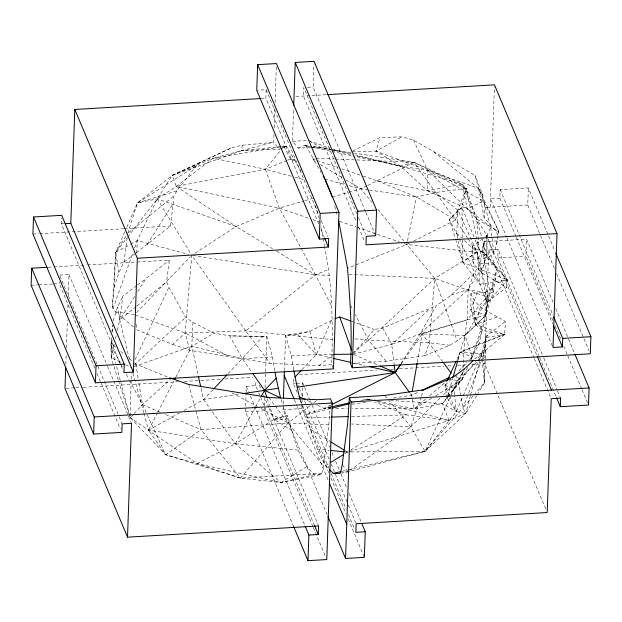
<?xml version="1.0" encoding="UTF-8"?>
<svg xmlns="http://www.w3.org/2000/svg" width="622" height="622" viewBox="0 0 622 622"><rect width="100%" height="100%" fill="white"/><g stroke="black" fill="none" stroke-linecap="round" stroke-linejoin="round"><path stroke-width="0.47" stroke-dasharray="3.11 2.33" d="M470.885 293.545C475.993 308.722 493.059 313.659 505.468 321.527L504.566 334.512L482.167 330.43L475.395 324.396L470.862 309.6L470.885 293.545L485.821 292.006L492.088 288.647L495.462 278.539L496.55 269.31L494.412 264.925L482.921 251.747L483.823 241.686L526.554 239.182L553.518 303.326M459.129 238.576L479.982 284.231L486.839 302.385L506.673 287.372L481.529 272.817L473.894 264.117L472.082 259.397L472.098 246.747L481.786 239.447M333.128 368.045L331.728 364.71C332.887 325.376 332.638 285.389 324.536 246.716M352.923 150.913L380.058 137.478L401.913 136.863L413.459 140.02L475.045 175.334L478.645 188.513L483.512 201.124L490.711 226.968L487.003 235.52L486.614 254.888L481.529 272.817M131.125 380.112L130.27 417.735L165.654 454.744L240.356 478.069L280.841 482.563L320.905 474.563L321.869 473.334L323.393 465.94L328.836 424.919L330.274 402.714M131.149 379.148L131.281 373.355M413.459 140.02L427.812 170.389L427.291 190.659L467.122 208.704L490.711 226.968L498.797 231.306L496.659 244.384L493.285 254.491L487.018 257.85L472.082 259.397M477.105 394.892L484.507 382.755L486.054 337.202L485.642 336.541L505.468 321.527M94.863 368.255L59.284 283.624L59.354 281.727M120.567 364.624L61.399 223.866L61.601 218.174M65.823 364.259L66.165 354.61M66.406 347.861L67.386 319.879M67.627 313.123L68 302.51M68.241 295.761L68.988 274.535L59.588 275.079M293.74 526.803L245.433 411.881L245.597 407.138M245.636 406.189L246.102 392.91M246.133 391.961L246.335 386.27L255.728 385.718L258.348 391.953M255.728 385.718L255.899 380.975M318.658 223.873L265.851 98.26L266.154 89.724L257.695 90.221M312.905 526.593L264.226 410.784L264.661 398.445M265.026 388.011L266.838 336.44L229.666 335.841L214.007 333.167L192.96 322.375L185.504 317.375L168.935 287.131L166.642 281.805L169.34 260.12L136.716 262.033M281.82 148.207L279.371 149.202L273.672 142.384L273.944 134.616M274.185 127.821L274.87 108.399M275.079 102.568L276.347 66.406M327.203 514.806L283.018 409.68L283.08 407.783M283.22 403.989L283.383 399.246M284.386 370.743L285.63 335.344L309.842 331.394L334.325 318.946M310.658 147.608L298.163 148.083L292.457 141.272L293.623 108.251M297.059 392.42L293.312 383.51L293.545 376.87M328.774 472.72L301.81 408.576L302.105 400.039M302.245 396.245L302.712 382.965L296.134 383.346M365.557 211.682L313.13 86.956L313.931 64.19M545.712 508.983L484.67 363.769L484.732 361.841M484.872 357.984L488.674 249.927L498.067 249.375L543.379 357.168M490.175 207.227L494.412 86.777M539.336 356.803L497.771 257.912L498.067 249.375M515.972 236.446L499.87 198.138L500.174 189.601L528.358 187.953L554.948 251.202M552.919 320.4L525.955 256.256L526.554 239.182M554.35 268.276L527.759 205.027L528.358 187.953M136.786 253.053L137.244 240.535L157.257 198.869L172.177 175.42L231.477 147.857L242.207 145.198L273.672 142.384M133.435 326.962L115.42 311.801L112.357 307.26L114.098 287.496L115.731 252.4L125.45 230.303M118.25 379.863L111.221 357.689L112.1 338.71M112.411 332.07L112.714 325.43M192.96 322.375L191.763 346.236L198.185 375.26M506.673 287.372L507.194 279.799L479.982 284.231L462.97 262.461L456.727 233.304L457.971 210.29L466.135 188.427L462.496 184.369L413.995 162.288L351.757 152.732M112.357 307.26L115.731 252.4L127.222 234.121M111.486 337.637L110.903 345.435L111.221 357.689L122.153 363.038M462.612 371.987L462.107 379.669L449.815 394.698M462.869 368.138L465.031 335.483L467.114 319.863L468.195 289.385L473.972 273.579L480.285 263.417L484.126 243.311L483.823 241.686M136.358 252.688L170.552 225.98L173.966 195.93L176.866 190.907L196.56 165.569L199.545 162.816L231.477 147.857M242.207 145.198L241.756 150.633L172.177 175.42L137.501 202.904L125.838 229.417M404.059 243.521L406.78 244.454L434.7 278.423L429.273 342.815L424.826 355.675L386.068 361.258L351.477 363.536M111.983 331.985L112.559 325.399M433.806 151.97L478.645 188.513L498.797 231.306L497.748 235.155L495.617 230.778L484.126 217.591L485.028 207.53L482.618 194.756L475.045 175.334M496.659 244.384L497.312 238.848M114.098 287.496L118.888 272.591L124.011 262.064L127.106 238.117M136.692 285.653L122.806 296.204L119.743 319.91L117.395 330.298M424.826 355.675L449.83 345.233L457.178 340.825L466.547 333.928L485.58 315.579L488.286 297.433L477.128 252.478L457.971 210.29L435.555 192.47L413.995 162.288L354.773 159.838M483.683 359.112L483.551 355.333L486.054 337.202M481.451 360.667L483.551 355.333L485.86 336.766M485.58 315.579L488.286 297.433L434.7 278.423L348.157 274.318M471.103 359.594L493.238 292.146L495.462 278.539M411.919 397.131L411.577 395.32L412.059 392.482M417.276 362.245L422.167 333.897L467.114 319.863L485.836 315.37L490.012 293.382L496.55 269.31M407.356 241.608L406.78 244.454L347.527 268.3M407.542 240.66L416.343 197.011L435.555 192.47L466.135 188.427L476.747 219.185L486.614 254.888L507.194 279.799L489.149 301.048M498.416 282.792L507.194 279.799L462.97 262.461L461.959 207.523L466.135 188.427L413.995 162.288L400.475 166.113L353.016 155.966M111.221 357.689L114.199 344.464M115.482 338.796L116.547 334.076M467.697 238.179L455.654 219.908L457.971 210.29L461.959 207.523L474.741 238.84M470.411 395.755L465.761 413.49L425.036 451.401L347.931 471.81L339.698 473.459M470.66 394.822L486 337.489L487.951 335.204M480.324 306.973L475.395 324.396L504.566 334.512L481.436 353.747L476.102 360.604M476.615 395.701L465.761 413.49L456.299 411.562L447.078 397.909L452.707 378.363M458.056 359.749L460.202 352.309L478.924 344.005L504.566 334.512L486 337.489L485.642 336.541M352.176 151.729L375.976 151.123L380.058 137.478M457.652 360.115L465.031 335.483L485.836 315.37L485.821 292.006M127.728 233.328L137.501 202.904L196.56 165.569M113.173 320.758L117.682 306.732L122.806 296.204M421.133 397.046L410.847 426.816L347.931 471.81L342.481 472.129M421.444 396.144L423.629 389.831M113.01 308.761L133.046 252.361M134.655 247.813L137.244 240.535L188.101 254.305M111.151 341.4L111.805 342.901L110.903 345.435L115.622 363.046M478.318 258.729L485.665 239.089M486 238.195L487.003 235.52L476.747 219.185L462.496 184.369L400.475 166.113L355.613 155.002M470.823 359.43L478.924 344.005L482.167 330.43L470.862 309.6L477.121 292.884M348.281 469.797L425.036 451.401L462.908 407.822L481.101 361.561M345.49 451.984L425.036 451.401L456.299 411.562L462.869 396.439M463.258 395.553L477.953 361.755M478.341 360.869L481.436 353.747L460.202 352.309L456.61 360.146M302.051 369.561L316.357 354.509L331.619 319.926M467.581 367.447L462.107 379.669L453.803 388.128L447.552 396.696M447.078 397.909L445.041 385.415L446.635 381.931M464.852 368.908L457.955 380.485L425.036 451.401L410.847 426.816L388.571 399.899M135.083 359.703L168.935 287.131M321.869 473.334L240.356 478.069L197.096 463.569L165.654 454.744L148.526 430.167L157.35 413.039M157.786 412.176L173.67 381.348M175.878 377.064L191.763 346.236L214.007 333.167M118.545 380.781L130.27 417.735L197.096 463.569L235.419 443.774L255.308 407.309M255.766 406.461L260.859 397.139M473.972 273.579L451.082 295.178L436.193 305.845L419.959 333.998L400.84 363.691M454.503 394.69L453.803 388.128L464.012 370.914M466.547 333.928L488.286 297.433M147.157 244.477L173.39 203.145M134.647 296.43L119.743 319.91L130.037 361.957M137.726 291.57L145.952 278.617L169.34 260.12M401.221 363.847L422.167 333.897L465.031 335.483L472.277 356.974L469.626 359.749M446.985 397.481L442.444 403.717L414.182 408.895L352.262 408.545M118.888 272.591L115.731 252.4L127.005 237.868M127.596 237.106L157.257 198.869L176.22 186.398L213.253 158.213L272.265 142.438M448.268 396.385L475.511 361.366M300.962 171.221L287.006 146.8L283.881 146.318L265.345 169.246L176.22 186.398L172.177 175.42L199.545 162.816M449.201 395.452L442.444 403.717L390.593 400.506M349.222 451.603L448.998 420.464L465.761 413.49L462.908 407.822L473.396 395.646M474.018 394.931L484.507 382.755L483.714 360.06M353.63 353.475L374.366 329.45L382.662 327.996L436.193 305.845M310.129 405.668L288.017 422.991L240.356 478.069L201.03 429.662L195.728 410.279M274.854 370.821L272.49 356.989L266.838 336.44L262.608 336.821L227.613 374.187M133.489 414.299L130.27 417.735L115.871 363.971M134.134 413.614L142.5 404.673L171.345 378.526M457.971 210.29L449.372 219.48L455.444 238.685M184.096 410.419L203.581 399.604L212.926 389.722M449.17 395.001L445.041 385.415L450.359 379.863M458.989 370.844L466.966 362.525M136.537 312.617L190.449 256.699M439.948 398.197L410.847 426.816L351.461 424.002M443.408 394.791L477.323 361.452M478.015 360.768L483.551 355.333M474.866 358.91L484.382 349.735M461.959 207.523L449.372 219.48L458.733 237.697M353.001 354.206L391.72 344.425L429.382 309.048M468.226 238.972L477.128 252.478L434.7 278.423L368.659 340.226L351.904 353.35M134.259 364.927L185.504 317.375M136.094 324.264L137.034 330.002L172.558 344.386L185.138 332.988L245.713 330.881L332.389 339.581M425.907 398.85L414.182 408.895L377.811 401.237M429.569 395.709L444.948 382.522M136.117 306.599L119.743 319.91L117.682 306.732M136.863 305.993L166.642 281.805M128.474 232.721L173.966 195.93M331.728 364.71L318.962 365.557L270.111 363.38L245.713 330.881L315.424 274.768L328.743 269.412M318.962 365.557L332.358 355.061M313.947 402.683L317.756 399.697M124.011 262.064L135.588 253.271M137.462 285.07L145.952 278.617M485.51 236.64L487.003 235.52L487.897 238.226M328.836 424.919L288.017 422.991L201.03 429.662L165.654 454.744L146.567 413.459M195.02 253.208L236.119 226.517L279.34 208.121L304.228 200.875M143.931 413.35L148.526 430.167L235.419 443.774L273.929 419.306L286.073 415.519L287.426 415.854C294.027 436.084 297.837 459.868 314.514 474.493L320.905 474.563M344.938 453.671L349.828 450.623M350.645 450.103L406.267 414.866L448.998 420.464L442.444 403.717L456.299 411.562L454.604 395.623M306.654 466.725L280.841 482.563L197.096 463.569M300.403 400.257L304.866 414.415L306.218 414.75C311.093 432.251 316.349 449.776 325.446 465.621L328.696 463.631M431.536 398.313L414.182 408.895L412.098 398.033M435.664 395.794L462.107 379.669L453.835 375.983M298.163 148.083L304.679 145.439L330.686 149.505M148.526 430.167L179.867 412.767M115.731 252.4L129.796 244.64M130.628 244.182L137.244 240.535M493.759 252.307L490.711 226.968L476.747 219.185L467.122 208.704L462.496 184.369L427.291 190.659L400.475 166.113L375.976 151.123L401.913 136.863M367.765 185.442L413.995 162.288M331.122 404.891L324.202 408.39L304.866 414.415M409.354 243.163L406.78 244.454L477.128 252.478L487.259 303.054M413.638 241.009L455.654 219.908L435.555 192.47L377.406 180.862L361.786 175.614M366.887 185.854L360.752 188.769L348.794 192.252M393.329 398.049L411.577 395.32L418.482 392.031M495.617 230.778L498.797 231.306L483.512 201.124L467.122 208.704L427.812 170.389L375.976 151.123M172.177 175.42L213.253 158.213L283.881 146.318L287.006 146.8M282.629 147.873L285.887 146.551M286.936 160.53L265.345 169.246L213.253 158.213M287.83 160.165L290.528 159.076L294.245 159.232M504.566 334.512L460.202 352.309L472.277 356.974L482.167 330.43L485.836 315.37L470.862 309.6M492.562 286.462L493.238 292.146L490.012 293.382L467.114 319.863L419.959 333.998L391.72 344.425L394.123 364.088M134.158 366.599L191.763 346.236L242.3 358.661L272.49 356.989M497.211 316.948L475.395 324.396L472.689 298.272M451.082 295.178L468.195 289.385L490.012 293.382L482.921 251.747M176.866 190.907L137.501 202.904L157.257 198.869L236.119 226.517L272.467 248.629M305.153 200.603L313.449 198.185M332.241 197.073L347.877 192.517M287.426 415.854L273.929 419.306L269.824 406.64M306.218 414.75L331.308 408.343M351.749 403.118L353.607 402.644M363.831 400.024L367.548 399.075L375.229 399.549M314.514 474.493L280.841 482.563L235.419 443.774L210.842 409.68M341.727 471.367L347.348 470.022M293.646 369.717L291.283 355.893L285.63 335.344L297.495 334.271L309.842 331.394L316.357 354.509L332.303 358.155M330.795 406.967L324.202 408.39L317.329 405.171M360.954 400.49L367.548 399.075L370.347 399.666M201.093 388.369L203.581 399.604L238.832 394.255M330.92 407.379L324.202 408.39L330.974 408.429M352.044 404.222L361.646 402.784M362.603 402.644L367.408 401.921M286.773 146.94L283.881 146.318L241.756 150.633L279.371 149.202M307.486 87.29L313.13 86.956M261.007 98.548L265.851 98.26M295.916 96.488L326.705 94.684M61.399 223.866L64.214 223.702M499.87 198.138L490.478 198.69L506.58 236.998M32.912 234.059L38.688 233.716M39.652 233.662L123.475 228.74M124.439 228.686L170.552 225.98M527.759 205.027L485.028 207.53M48.081 267.235L52.893 266.955M53.857 266.9L86.621 264.972M87.585 264.918L135.751 262.087M31.1 285.273L37.678 284.892M38.618 284.837L52.714 284.005M53.648 283.951L59.284 283.624M497.771 257.912L525.955 256.256M65.948 388.322L74.679 387.809M75.643 387.755L82.438 387.358M83.402 387.296L178.444 381.729M184.267 381.387L199.779 380.477M200.75 380.423L221.113 379.226M224.993 379L253.123 377.352M299.431 374.631L377.018 370.082M390.593 369.289L393.508 369.118M399.324 368.776L414.843 367.866M415.807 367.812L443.937 366.164M447.817 365.93L452.661 365.65M457.512 365.363L466.243 364.85M472.059 364.515L484.67 363.769M293.312 383.51L295.193 383.401M245.433 411.881L264.226 410.784M283.018 409.68L301.81 408.576M291.283 355.893L316.357 354.509L332.754 354.369M292.457 141.272L306.654 140.642M311.622 147.57L320.276 147.243L330.251 149.288M307.175 417.782L330.266 417.098M351.43 416.476L406.267 414.866L374.584 401.944M288.383 418.878L273.929 419.306L291.5 430.23M480.285 263.417L485.113 263.378L494.412 264.925M335.81 408.452L347.418 408.522M262.608 336.821L229.666 335.841L242.3 358.661L251.762 372.127M305.791 145.68L313.029 158.112L314.973 158.198M315.937 158.237L334.387 158.999M335.359 159.038L353.801 159.8M192.758 255.455L315.424 274.768L329.372 275.429M354.851 338.834L368.659 340.226L429.273 342.815L449.83 345.233M317.204 449.1L329.458 450.351M235.419 443.774L298.412 450.196M304.679 145.439L309.266 145.968M312.936 146.395L320.276 147.243L330.655 149.684M448.625 379.389L457.955 380.485L462.908 407.822M368.426 189.904L360.752 188.769L346.065 184.812M369.382 190.052L416.343 197.011L455.654 219.908M331.643 149.653L350.8 152.592M115.42 311.801L134.515 314.709M115.653 347.154L114.215 345.941L110.903 345.435L120.38 363.209M482.618 194.756L478.645 188.513L427.812 170.389L400.475 166.113L355.185 155.461M172.558 344.386L189.873 350.295L270.111 363.38M333.882 150.026L350.94 153.852M305.558 145.82L310.308 146.839M311.257 147.041L331.184 151.301M332.132 151.504L352.068 155.764M353.879 363.085L365.137 365.658M331.596 149.91L351.414 154.567M369.421 399.573L367.548 399.075L369.305 399.798M376.909 401.532L448.998 420.464M324.941 179.12L345.14 184.563M291.314 176.236L265.345 169.246L279.34 208.121L300.62 247.424M295.022 177.239L306.156 180.24M445.041 385.415L453.803 388.128M313.029 158.112L313.107 159.24L315.859 160.165M316.777 160.476L337.909 167.575M341.579 168.811L360.869 175.303M283.881 146.318L290.528 159.076L294.323 160.352M339.674 221.323L356.002 226.952M356.904 227.263L399.526 241.958M308.24 218.081L279.34 208.121L176.22 186.398L236.119 226.517M312.757 219.636L319.988 222.132M308.551 140.564L329.365 147.997M333.89 149.614L336.603 150.586M351.585 321.247L374.366 329.45M135.417 315.035L185.138 332.988L229.65 356.873M134.383 362.929L135.829 364.142L167.8 377.087M377.406 180.862L416.343 197.011M160.243 412.246L142.5 404.673L129.415 380.135M165.561 414.516L201.03 429.662M353.879 354.587L377.593 364.889M307.019 400.335L312.174 402.753M125.52 364.686L131.413 367.571M231.843 392.84L257.376 406.547M260.781 408.374L288.017 422.991L323.393 465.94M427.812 170.389L483.512 201.124M309.391 141.038L320.276 147.243M313.107 159.24L314.553 161.098L316.201 162.085M320.322 164.558L341.781 177.402M345.902 179.875L360.752 188.769L371.8 202.134M290.528 159.076L295.761 162.21M276.596 251.148L315.424 274.768L331.308 305.464M310.292 429.126L330.072 441.418M344.899 450.639L347.371 452.178M120.699 351.399L124.299 354.431M129.345 358.676L133.668 362.323M456.727 233.304L461.648 237.931M464.463 240.574L477.128 252.478L479.982 284.231M325.446 465.621L328.719 468.856M297.495 334.271L316.357 354.509M507.194 279.799L479.119 249.585L475.107 239.742M377.935 209.56L403.709 240.745M386.068 361.258L368.659 340.226L355.395 314.6M384.863 395.413L387.957 399.145M342.186 464.836L347.356 471.118M111.805 342.901L114.215 345.941M268.898 397.52L274.691 405.241M275.274 406.011L288.017 422.991M442.724 361.709L422.167 333.897L419.959 333.998L468.195 289.385L485.113 263.378L484.126 243.311M410.442 393.749L411.577 395.32M203.581 399.604L210.283 408.903M245.713 330.881L191.801 255.308L185.138 332.988L189.873 350.295M157.257 198.869L191.296 254.484M314.553 161.098L321.162 172.566M382.662 327.996L391.72 344.425M301.079 248.279L315.424 274.768M120.831 364.049L122.643 367.439M126.25 374.211L128.964 379.288M350.536 305.2L353.187 310.324M146.162 412.58L142.5 404.673L138.465 380.166M449.543 395.872L456.299 411.562M556.597 273.626L589.174 351.127M555.765 308.667L568.127 338.073M568.5 338.959L574.868 354.105M500.174 189.601L552.974 315.214M555.166 325.749L561.161 340.001M563.781 346.236L567.528 355.146M567.902 356.041L581.757 388.999M582.13 389.893L588.124 404.144M516.346 237.34L552.678 323.751M506.953 237.892L552.639 346.578M543.76 358.062L557.242 390.134M557.615 391.02L560.609 398.15M539.709 357.689L556.192 396.89M488.97 241.383L536.91 355.419M488.674 249.927L533.987 357.72M534.36 358.614L551.216 398.702M365.93 212.568L375.665 235.73M356.911 214.015L303.73 87.508L303.427 96.045L356.235 221.657M358.404 217.576L365.518 234.502M358.482 227.007L364.469 241.258M266.154 89.724L318.954 215.336M321.201 220.686L327.942 236.718M321.279 230.117L324.272 237.239M302.712 382.965L304.205 386.526M304.586 387.42L309.826 399.892M310.199 400.778L311.7 404.347M312.073 405.233L329.676 447.101M331.923 452.451L334.169 457.792M335.662 461.361L339.41 470.271M340.91 473.832L346.897 488.083M349.144 493.433L361.506 522.83M297.736 384.777L298.855 387.444M299.229 388.338L302.976 397.248M304.477 400.809L306.351 405.264M306.724 406.158L328.813 458.717M331.06 464.059L346.788 501.48M348.289 505.041L356.157 523.747M300.426 400.444L302.3 404.891M302.673 405.785L328.89 468.148M331.137 473.49L346.12 509.13M348.367 514.472L354.353 528.723M331.021 478.069L345.995 513.702M348.242 519.043L363.971 556.465M294.33 399.581L296.951 405.816M297.324 406.702L328.035 479.756M259.397 385.197L261.271 389.652M263.518 394.993L268.766 407.464M269.139 408.359L318.573 525.955M258.729 392.847L260.221 396.408M260.595 397.295L314.149 524.696M313.286 527.487L325.64 556.884M246.335 386.27L248.582 391.611M250.456 396.066L304.757 525.248M120.94 365.511L122.814 369.966M68.988 274.535L107.186 365.402M107.559 366.288L128.155 415.286M128.529 416.18L131.149 422.416M59.961 275.974L118.755 415.838M119.129 416.732L122.13 423.862M97.11 373.597L100.857 382.507M101.23 383.401L120.326 428.83M434.7 278.423L457.178 340.825M455.973 374.98L457.955 380.485M488.2 239.128L493.285 254.491M492.088 288.647L493.238 292.146M267.188 398.492L269.536 405.731M455.739 239.602L462.97 262.461L479.119 249.585L476.747 219.185M281.051 399.588L282.73 404.899M283.01 405.785L286.073 415.519M188.66 384.435L195.479 409.354M132.945 373.177L143.674 412.409M334.753 206.279L337.513 216.409M315.463 205.555L318.728 217.521M466.135 188.427L479.119 249.585L486.614 254.888L472.098 246.747L473.894 264.117M478.645 188.513L484.126 217.591M321.038 227.8L324.365 245.768M135.829 364.142L138.309 379.226M481.436 353.747L484.507 382.755M487.003 235.52L487.018 257.85"/><path stroke-width="0.93" d="M47.117 267.289L31.699 268.199L31.1 285.273L93.642 434.047L121.826 432.399L122.13 423.862L131.522 423.31L127.518 537.159L318.573 525.955L318.27 534.492L308.87 535.044L305.13 526.134M137.338 258.239L133.333 372.088L123.933 372.64L124.237 364.103L61.695 215.329L33.51 216.977L32.912 234.059L95.446 382.833L333.478 368.877L338.99 212.335L276.448 63.561L257.656 64.657L256.754 90.276L319.296 239.05L328.696 238.498L328.393 247.043L137.338 258.239L74.803 109.464L260.035 98.603M65.722 367.151L64.976 388.377L127.518 537.159M133.333 372.088L70.791 223.314L74.803 109.464M93.642 434.047L94.241 416.973L31.699 268.199M95.446 382.833L96.052 365.752L33.51 216.977M283.414 398.298L284.355 371.699M293.724 105.336L295.232 62.441L314.024 61.337L376.567 210.119L375.665 235.73L366.272 236.282L365.969 244.819L557.024 233.623L553.012 347.465L562.412 346.921L562.716 338.376L553.728 316.995M169.573 377.811L188.66 384.435L268.898 397.52L317.756 399.697L330.523 398.85L332.272 403.017L326.768 559.559L307.976 560.663L308.87 535.044M319.296 239.05L320.198 213.439L257.656 64.657M361.88 523.724L365.246 531.74L364.344 557.351L345.552 558.455L351.065 401.913L349.315 397.753L384.863 395.413L423.629 389.831L448.625 379.389L455.973 374.98L465.342 368.084L473.505 360.224M555.695 252.983L590.9 336.727L590.301 353.801L352.27 367.757L357.774 211.216L295.232 62.441M574.868 354.105L589.096 387.957L588.498 405.039L560.305 406.687L560.609 398.15L551.216 398.702L547.204 512.551L356.157 523.747L355.854 532.292L365.246 531.74M349.315 397.753L347.628 423.815L342.186 464.836L340.662 472.238L339.698 473.459L333.306 473.389L329.38 469.509M412.223 391.541L417.113 363.186M452.971 377.43L457.792 360.682M447.436 380.182L456.214 361.017M174.557 379.638L175.435 377.927M261.318 396.284L264.552 390.352L276.114 378.192L275.165 372.664M400.327 364.492L395.157 372.516L331.985 404.448M400.669 364.632L395.157 372.516L297.199 387.179L293.802 370.642M213.595 389.014L226.944 374.895M294.906 377.087L301.406 370.245M446.409 381.27L447.879 380.011M330.321 462.636L343.313 454.666M421.934 390.391L449.55 377.259M335.227 318.612L339.736 316.979L350.668 320.913M332.234 408.102L348.965 403.826M333.306 473.389L340.794 471.593M331.736 406.765L349.642 402.924M242.642 393.679L278.407 388.276L280.491 397.816L264.552 390.352L252.874 373.713M327.677 94.622L494.482 84.841L557.024 233.623M65.154 223.648L70.791 223.314M320.198 213.439L338.99 212.335M357.774 211.216L376.567 210.119M96.052 365.752L124.237 364.103M562.716 338.376L590.9 336.727M94.241 416.973L332.272 403.017M351.065 401.913L589.096 387.957M331.231 417.074L348.545 416.561M333.719 354.361L352.036 354.213M330.406 450.445L344.541 451.891M333.244 358.365L351.065 362.439M369.826 366.731L395.157 372.516L409.307 392.171M380.229 366.031L395.157 372.516L394.239 365.028M297.199 387.179L299.283 396.719L305.301 399.534M330.896 441.931L344.075 450.126M443.299 362.486L451.292 373.301M323.051 175.847L324.941 179.12L332.241 197.073M553.424 325.539L562.412 346.921M556.566 397.777L560.305 406.687M537.284 356.305L551.512 390.165M324.645 238.133L328.393 247.043M352.27 367.757L350.52 363.598C352.34 331.845 349.999 299.952 347.527 268.3L338.772 221.012M284.215 375.525L293.957 398.686M329.528 483.325L346.757 524.299M327.957 516.587L345.552 558.455M314.522 525.582L318.27 534.492M293.74 526.803L307.976 560.663M339.736 316.979L351.71 350.575M264.552 390.352L266.9 397.59M299.283 396.719L300.123 399.371M276.114 378.192L278.407 388.276M198.395 376.201L200.673 386.495"/></g></svg>
